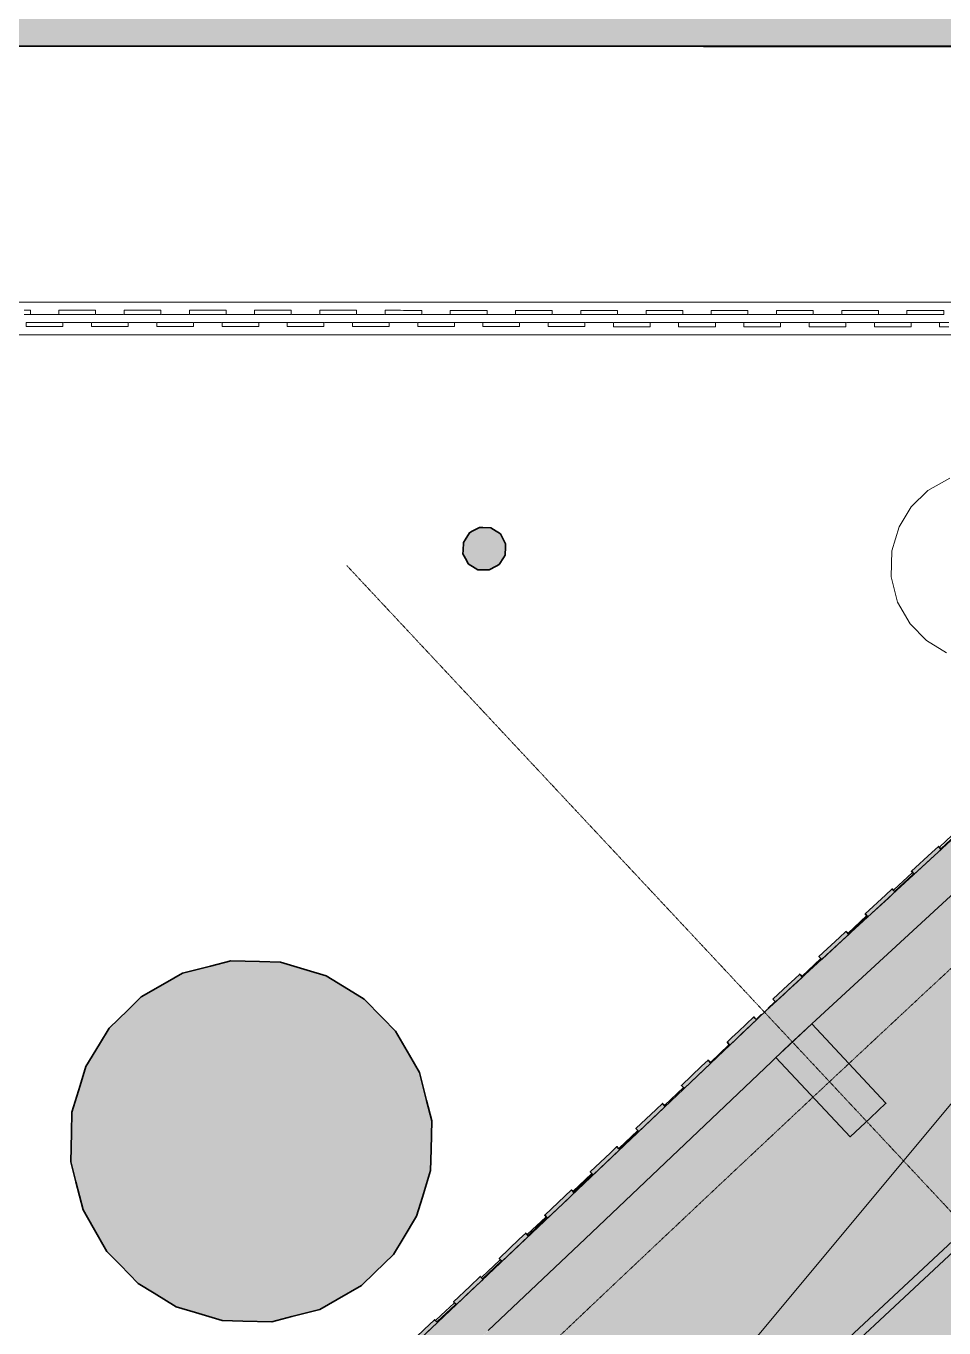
# Model space of a CAD drawing. Header units: millimetres. Extents: x -100577 to 287200, y -212120 to 238461.
# Drawn here: x 66902 to 70279, y 52191 to 56981 of the extents above; entities that cross this region are included whole.
import ezdxf

# ---------------------------------------------------------------- set-up
doc = ezdxf.new("R2010")
doc.units = ezdxf.units.MM
doc.linetypes.add('DASHDOT', pattern=[3.556, 2.54, -0.508, 0, -0.508])
for name, color, linetype, lineweight in [('01_切断（構造・壁）', 7, 'Continuous', 35), ('06_部屋の色', 8, 'Continuous', 0), ('10_見えがかり', 7, 'Continuous', 13), ('11_見えがかり（家具）', 8, 'Continuous', 9), ('30_敷地・外構', 8, 'Continuous', 9), ('40_通り芯', 1, 'DASHDOT', 9), ('50_寸法', 3, 'Continuous', 9)]:
    doc.layers.add(name, color=color, linetype=linetype, lineweight=lineweight)

msp = doc.modelspace()

# ---------------------------------------------------------------- hatches: boundary and pattern name
at = {"layer": '01_切断（構造・壁）'}
for points in [[(63553.2, 55271.1), (63681.7, 55172.7), (63686.4, 55169.1), (63712.7, 55144.4), (63844.8, 55020.4), (63913.4, 54955.9), (64368.6, 54483.3), (64945.6, 53884.2), (64974.5, 53854.1), (65033.2, 53793.2), (65403, 53409.2), (66765, 51994.9), (66833.8, 51923.5), (67049.1, 51699.9), (67258.3, 51482.7), (67259, 51481.9), (67259.4, 51481.5), (67308, 51431.1), (67308, 51431.1), (67308, 51431.1), (67313.1, 51425.8), (67373.9, 51362.7), (67437.6, 51296.5), (67437.6, 51296.5), (67444.8, 51289.1), (68301.2, 52101.8), (68855.9, 52628.2), (69055.2, 52817.4), (69542.1, 53279.4), (69624.5, 53357.6), (69691.5, 53419.4), (69707.9, 53434.5), (70717.6, 54365), (70960, 54588.4), (70962.5, 54590.7), (70965.9, 54593.9), (71564.8, 55145.8), (71834.2, 55394.1), (71874.1, 55350.7), (71935.9, 55283.8), (71548.5, 54926.8), (71067.9, 54483.9), (71061.9, 54478.3), (71061.9, 54478.3), (71061.9, 54478.3), (69809.7, 53324.4), (69793.5, 53309.4), (69726.9, 53248.1), (69690.8, 53213.8), (69645.1, 53170.4), (68959, 52519.3), (68602.8, 52181.3), (68404.6, 51993.2), (67548.8, 51181), (66968.7, 50614.1), (66704.9, 50356.3), (66553.8, 50208.7), (65401.1, 49082.2), (65286.2, 48966.6), (65213.2, 48893.2), (65162.6, 48842.3), (65119.3, 48798.7), (65111.9, 48806.1), (65048.4, 48869.2), (65013, 48904.4), (65107.1, 48999.2), (65206, 49098.7), (65295.4, 49188.7), (66534.5, 50399.5), (66600.2, 50463.7), (67337.5, 51184.2), (67205.2, 51321.6), (67057.4, 51475.1), (66956.7, 51579.6), (66896.3, 51521), (66884.3, 51509.3), (66848.1, 51474.1), (66773.7, 51551.2), (66743.9, 51582), (66775, 51612.2), (66829.7, 51665.4), (66834.3, 51669.9), (66852.6, 51687.7), (66618.8, 51930.5), (66618.4, 51930.9), (65093.8, 53514), (65092.1, 53515.8), (64368.4, 54267.2), (64261.4, 54378.4), (63970.1, 54680.8), (63808, 54849.1), (63674, 54974.9), (63607.9, 55037), (63589.2, 55054.6), (63420.8, 55183.5), (63353.9, 55234.8), (63175.7, 55344.8), (63101.7, 55390.4), (62915.5, 55481), (62886.7, 55495), (62835.2, 55520), (62642.6, 55590.7), (62595.6, 55608), (62557, 55622.2), (62359.9, 55672.8), (62269.9, 55695.9), (62127.5, 55717.5), (62070, 55726.3), (62047.5, 55729.7), (61976.9, 55740.4), (61773.1, 55750.7), (61762.6, 55751.3), (61719.9, 55753.4), (61702.2, 55754.3), (61677.1, 55755.6), (61584.3, 55755.6), (61545.1, 55755.6), (61519.7, 55755.6), (61505, 55755.6), (60671.2, 55755.7), (60650.6, 55755.7), (59535.7, 55755.9), (59459.2, 55755.9), (59287.5, 55755.9), (59145.4, 55755.9), (58471.8, 55756), (58471.8, 55756), (58471.8, 55756), (58471.9, 55906), (60076.4, 55905.8), (60652, 55905.7), (61325.1, 55905.6), (61506.3, 55905.6), (61508.7, 55905.6), (61547, 55905.6), (61639.3, 55905.6), (61680.9, 55905.6), (61681.9, 55905.5), (61681.9, 55905.5), (61820.8, 55898.5), (61824.5, 55898.3), (61940.2, 55892.5), (61992, 55889.9), (62134.1, 55868.3), (62198.1, 55858.5), (62299.9, 55843.1), (62434.2, 55808.6), (62439.1, 55807.3), (62450.9, 55804.3), (62601.6, 55765.6), (62684.5, 55735.1), (62736.5, 55716), (62890.1, 55659.6), (62893.9, 55658.2), (62893.9, 55658.2), (62893.9, 55658.2), (62901.6, 55654.5), (63023.2, 55595.4), (63130.8, 55543), (63174.1, 55522), (63296.4, 55446.5), (63439.1, 55358.5), (63486.3, 55322.3)], [(68647.4, 55112.9), (68652.8, 55102.6), (68666.7, 55076.2), (68666.3, 55064.6), (68665, 55034.6), (68658.8, 55024.7), (68642.7, 54999.2), (68632.4, 54993.7), (68605.9, 54979.5), (68594.2, 54979.8), (68564.2, 54980.7), (68554.4, 54986.8), (68529, 55002.6), (68523.6, 55012.9), (68509.7, 55039.2), (68510.2, 55050.9), (68511.4, 55080.9), (68517.6, 55090.8), (68533.7, 55116.3), (68544, 55121.8), (68570.6, 55136), (68582.3, 55135.7), (68612.2, 55134.8), (68622.1, 55128.6)], [(70234.6, 53940.3), (70258.9, 53962.7), (70261.4, 53960), (70269, 53951.6), (70244.8, 53929.3), (70169.8, 53860.2), (70167.3, 53862.8), (70159.6, 53871.2)], [(70064.6, 53783.7), (70088.9, 53806), (70091.4, 53803.3), (70099.1, 53795), (70074.8, 53772.6), (69999.8, 53703.5), (69997.3, 53706.2), (69989.6, 53714.5)], [(69894.6, 53627), (69918.9, 53649.4), (69921.4, 53646.7), (69929.1, 53638.3), (69904.8, 53616), (69829.8, 53546.9), (69827.3, 53549.5), (69819.6, 53557.9)], [(68088.2, 53436.4), (68146.8, 53400.5), (68213.7, 53332.3), (68261.8, 53283.2), (68312.7, 53194.3), (68349.4, 53130.3), (68375.7, 53027.4), (68394.7, 52953.3), (68392.2, 52847), (68390.4, 52770.6), (68360.7, 52672.5), (68339.4, 52602), (68289.6, 52520.4), (68253.7, 52461.8), (68185.5, 52394.9), (68136.4, 52346.7), (68047.5, 52295.8), (67983.6, 52259.2), (67880.6, 52232.8), (67806.5, 52213.9), (67700.2, 52216.4), (67623.8, 52218.2), (67525.7, 52247.8), (67455.2, 52269.1), (67373.6, 52319), (67315, 52354.8), (67248.1, 52423.1), (67200, 52472.1), (67149, 52561.1), (67112.4, 52625), (67086.1, 52728), (67067.1, 52802), (67069.6, 52908.3), (67071.4, 52984.7), (67101.1, 53082.8), (67122.4, 53153.4), (67172.2, 53234.9), (67208, 53293.6), (67276.3, 53360.5), (67325.4, 53408.6), (67414.3, 53459.5), (67478.2, 53496.1), (67581.2, 53522.5), (67655.3, 53541.5), (67761.5, 53538.9), (67838, 53537.1), (67936.1, 53507.5), (68006.6, 53486.2), (68088.2, 53436.4)], [(69649.7, 53401.2), (69706.4, 53453.5), (69730.6, 53475.9), (69748.9, 53492.7), (69751.4, 53490), (69759.1, 53481.7), (69740.8, 53464.8), (69716.5, 53442.5), (69659.8, 53390.2), (69655.8, 53394.5)], [(69481.3, 53242.5), (69499.3, 53259.5), (69523.2, 53282.2), (69579.3, 53335.4), (69583.3, 53331.1), (69589.6, 53324.5), (69533.5, 53271.3), (69509.6, 53248.6), (69491.7, 53231.6), (69489.1, 53234.3)], [(69661.3, 53186.6), (69692.2, 53215.5), (69792.7, 53309.6), (70066, 53017.4), (70009.3, 52964.4), (69934.5, 52894.4)], [(69387.7, 53153.6), (69411.6, 53176.3), (69414.1, 53173.6), (69421.9, 53165.4), (69398, 53142.7), (69324, 53072.5), (69321.5, 53075.1), (69313.7, 53083.3)], [(69220, 52994.4), (69243.9, 53017.2), (69246.4, 53014.5), (69254.2, 53006.3), (69230.3, 52983.6), (69156.3, 52913.3), (69153.8, 52916), (69146, 52924.2)], [(69052.3, 52835.3), (69076.2, 52858), (69078.8, 52855.4), (69086.6, 52847.1), (69062.6, 52824.4), (68988.6, 52754.2), (68986.1, 52756.9), (68978.3, 52765.1)], [(68884.6, 52676.2), (68908.6, 52698.9), (68911.1, 52696.2), (68918.9, 52688), (68895, 52665.3), (68821, 52595.1), (68818.4, 52597.8), (68810.6, 52606)], [(68717, 52517.1), (68740.9, 52539.8), (68743.4, 52537.1), (68751.2, 52528.9), (68727.3, 52506.2), (68653.3, 52436), (68650.8, 52438.6), (68643, 52446.8)], [(68534.7, 52344.1), (68573.2, 52380.7), (68577.3, 52376.4), (68583.5, 52369.8), (68545.1, 52333.3), (68485.6, 52276.8), (68481.6, 52281.1), (68475.3, 52287.7)], [(68367.1, 52185), (68405.5, 52221.5), (68409.6, 52217.3), (68415.9, 52210.7), (68377.4, 52174.1), (68318, 52117.7), (68313.9, 52122), (68307.6, 52128.6)]]:
    msp.add_hatch(color=7, dxfattribs=at).paths.add_polyline_path(points)
at = {"layer": '06_部屋の色', "true_color": 0xe9dfcf}
h = msp.add_hatch(color=8, dxfattribs=at)
h.paths.add_polyline_path([(49022.5, 30769.9), (49370.2, 31207.1), (49497.6, 31367.5), (49974.9, 31963.3), (50454.5, 32557.4), (50936.2, 33149.6), (51255.7, 33539.4), (51420.1, 33740.1), (51906.3, 34328.8), (52394.6, 34915.7), (52885.1, 35500.7), (53180.1, 35850), (53180.1, 35850), (53243, 35924.5), (53244.9, 35922.9), (54741, 37666.6), (55040, 38015), (55041.6, 38016.8), (55137.2, 38128.3), (55137.6, 38128.8), (55137.6, 38128.8), (55152.4, 38145.5), (55187.6, 38185.3), (55219.4, 38221.3), (55237.2, 38241.4), (56711.9, 39910.2), (57026.8, 40266.5), (57028.4, 40268.4), (57125.5, 40378.2), (57125.7, 40378.4), (57125.7, 40378.4), (57125.7, 40378.4), (57125.7, 40378.4), (57136.1, 40389.9), (57183.5, 40441.9), (57227, 40489.7), (58726.3, 42137.1), (59046.4, 42488.8), (59048.1, 42490.6), (59146.9, 42599.2), (59147.6, 42599.9), (59162.6, 42615.9), (59249.8, 42709), (59688.5, 43177), (59796.8, 43292.6), (59819.8, 43317.1), (61200.4, 44790.2), (61200.5, 44790.3), (61200.5, 44790.3), (61200.5, 44790.3), (63117.3, 46776.3), (63281.8, 46946.8), (63285.7, 46950.8), (63674.5, 47342), (63710, 47377.8), (63706.1, 47381.6), (64213.4, 47894.8), (64752.1, 48435.7), (65116.6, 48798.7), (65119.4, 48795.9), (65376.4, 49054.5), (65402.5, 49080.8), (65402.6, 49080.9), (67432.9, 51065), (67546.4, 51175.8), (67550.1, 51179.5), (67550.1, 51179.5), (67550.1, 51179.5), (67669, 51292.3), (67872.8, 51485.7), (67985.8, 51592.9), (67984.2, 51594.6), (68202, 51801.3), (68203.6, 51799.6), (68713.3, 52283.3), (68711.7, 52285), (69617, 53144.2), (69618.6, 53142.5), (69662.9, 53184.6), (69989.4, 52835.9), (70054.6, 52897.7), (70054.6, 52897.7), (70054.6, 52897.7), (70054.6, 52897.7), (70120.6, 52958.6), (69794.6, 53307.7), (69839.4, 53349), (69837.8, 53350.7), (71492.2, 54875.3), (71493.8, 54873.6), (71870.2, 55220.6), (71868.6, 55222.3), (71935.2, 55283), (73145.3, 53950.5), (72586, 53440.7), (72028.7, 52928.8), (71473.2, 52414.9), (70957.1, 51933.8), (70368, 51380.9), (69818.3, 50860.8), (69270.6, 50338.6), (68797.2, 49884), (68180.9, 49288.2), (67639, 48760), (67099.1, 48229.8), (66669, 47804.2), (66025.2, 47163.3), (65491.2, 46627), (64959.2, 46088.8), (64570, 45692.1), (64570, 45692.1), (64429.3, 45548.6), (63901.3, 45006.5), (63375.4, 44462.4), (62851.5, 43916.3), (62503.5, 43550.9), (62503.5, 43550.9), (62329.6, 43368.3), (61809.8, 42818.3), (61292, 42266.4), (60776.3, 41712.6), (60472, 41383.5), (60262.6, 41156.9), (59751, 40599.3), (59241.5, 40039.7), (58734.1, 39478.3), (58467.6, 39181.3), (58228.8, 38915), (57725.5, 38349.8), (57224.4, 37782.8), (56725.4, 37213.9), (56497.1, 36951.6), (56228.5, 36643.1), (55733.7, 36070.5), (55241.1, 35496.1), (54750.6, 34919.8), (54554.7, 34687.9), (54262.3, 34341.7), (53776.1, 33761.8), (53292, 33180.1), (52810.2, 32596.6), (52650.3, 32401.5), (52330.5, 32011.3), (51853, 31424.2), (51377.7, 30835.3), (50904.6, 30244.7), (50781.3, 30089.7), (50433.6, 29652.3), (50285.5, 29464.6), (49817.7, 29834.3), (49775.2, 29861.2), (49727, 29880.8), (49674, 29894.4), (49617.3, 29903), (49557.8, 29908.1), (49496.3, 29910.8), (49371.8, 29914), (49310.7, 29917.1), (49247.2, 29917.1), (49178.4, 29910.5), (49106.4, 29899.7), (48960, 29875.1), (48889.4, 29866.1), (48823, 29862.5), (48762.7, 29866.6), (48710.4, 29881), (48663.1, 29901.7), (48616.4, 29923.2), (48570.8, 29946.1), (48526.5, 29970.7), (48484.1, 29997.5), (48443.4, 30026.5), (47554.4, 28893.5), (48079, 29569.3), (48549.7, 30170.5)])
h.paths.add_polyline_path([(53445.9, 35759.4), (53339.9, 35849), (53334.8, 35843), (53273.8, 35770.8), (53391.4, 35671.4), (53397.3, 35678.4), (53457.5, 35749.6)], flags=0)
for points in [[(70054.6, 52897.7), (70120.7, 52958.6), (69793.6, 53308.6), (71869.3, 55221.5), (72191.5, 54867.1), (72257.6, 54928), (72553.4, 54602.3), (70355.1, 52576.4)], [(70054.6, 52897.7), (69727.4, 53247.6), (69793.6, 53308.6), (70120.7, 52958.6)], [(69662, 53185.6), (69727.4, 53247.6), (70054.6, 52897.7), (69989.4, 52835.9)], [(69662, 53185.6), (69989.4, 52835.9), (70054.6, 52897.7), (70355.1, 52576.4), (68837.2, 51135.9), (68202.7, 51800.6)], [(68641.1, 50908.4), (70375.6, 52554.5), (74166.1, 48501.4), (74114.5, 48451.6), (74045.7, 48372.5), (73984.1, 48287.7), (73930.1, 48197.8), (73884.2, 48103.6), (73846.6, 48005.7), (73817.7, 47904.9), (73797.7, 47802), (73786.8, 47697.8), (73784.9, 47593), (73792.2, 47488.4), (73808.6, 47384.9), (73834, 47283.1), (73868.1, 47184), (73910.8, 47088.3), (73961.6, 46996.6), (74020.2, 46909.7), (74086.2, 46828.2), (74159, 46752.8), (74238.1, 46684), (74322.9, 46622.4), (74412.8, 46568.4), (74507, 46522.4), (74604.9, 46484.9), (74705.6, 46456), (74808.5, 46436), (74912.8, 46425), (75017.6, 46423.2), (75122.2, 46430.5), (75225.7, 46446.9), (75327.4, 46472.3), (75426.6, 46506.4), (75522.3, 46549), (75614, 46599.9), (75700.9, 46658.5), (75782.4, 46724.4), (75806.3, 46747.5), (79060.5, 43267.7), (78044, 42303), (78068.1, 42277.6), (77051.7, 41313.1), (77027.4, 41338.3), (67549.2, 51180.5), (67984.8, 51593.9)]]:
    msp.add_hatch(color=8, dxfattribs=at).paths.add_polyline_path(points)
at = {"layer": '30_敷地・外構'}
msp.add_hatch(color=8, dxfattribs=at).paths.add_polyline_path([(203769.5, 214442.2), (243429.9, 177722.4), (287200.4, 133010.5), (281793.1, -51921.2), (240885.5, -149400.6), (236609.7, -153248.5), (133667.7, -201676.7), (129226.2, -203199.9), (92493.3, -208828.8), (80788.6, -210334.9), (60527.7, -212120.5), (29239.6, -207578.6), (4133.8, -203331.5), (-18461.2, -198214.2), (-25999.5, -196278.4), (-94563.8, -156949.3), (-100576.7, -152008.9), (-15558.2, -27276.9), (128293.3, -27285.8), (128295.1, 900.2), (83295.1, 903), (83298.1, 56905.6), (50292.3, 56910.4), (20297, 12903.7), (20297.7, 906.9), (3652.8, 907.9), (165570.8, 238460.5)])
h = msp.add_hatch(color=8, dxfattribs=at)
h.paths.add_polyline_path([(70281.8, 69207.8), (73677.5, 71131.7), (76317.4, 70450.3), (93200.2, 82501.8), (103770.8, 90730.6), (105767.7, 92615), (106777, 92003.9), (118469.6, 107201.5), (129043.6, 119707.7), (151078.7, 145305.3), (166376.8, 164634), (171338.8, 170679.3), (187221.6, 191433.9), (198287.1, 205505.8), (198077.8, 207155.4), (198176.7, 210842.5), (200714.4, 210456.7), (204131.2, 206946.8), (209555.7, 200562), (211125.9, 198648.5), (212482.5, 197237.2), (214840.2, 195221.2), (221884.4, 189362.5), (224837.6, 186553.4), (231278.8, 180241.4), (233222.4, 178925.4), (234262.7, 178289.6), (238252.8, 175499.1), (239941, 174138.4), (238463.9, 171833.7), (214169.7, 143331.8), (209158, 139970.9), (184287.9, 106391.7), (183978.8, 101792.3), (187006.4, 98885.9), (183025.8, 93881.7), (165710.5, 106977.9), (169773.7, 111251.6), (174631.2, 107898.8), (178916.9, 108657.7), (203772.1, 141800.6), (210006.1, 145862.8), (226838.7, 165530.3), (229045.1, 168159.5), (228926.8, 173574.7), (225566, 172051.7), (219062, 168983.4), (203917.8, 160610.9), (202180.3, 160000.3), (200038.9, 159685.2), (197646.8, 159569.2), (191232.4, 159713.7), (183101.3, 159306.8), (180096, 159014.2), (168070.4, 160234.9), (162297.1, 151659), (173068.1, 147576.7), (172195.8, 145262.2), (160705.7, 149610.5), (132461.2, 116785.1), (121949.3, 104357), (112882.8, 92798.2), (110861.5, 90176.8), (104210.4, 83405.4), (97491.3, 77480.3), (91406.2, 72673.6), (81313, 65672.4), (81913.6, 64348.8), (188764.9, 67868.7), (246788.5, 67840.1), (246782.4, 63340.4), (205026.1, 63372.3), (201917.6, 60299.6), (196541.2, 60910.6), (193812.1, 63375.4), (188843, 63378.7), (126859.9, 61341.1), (83292.6, 59800.2), (83292.1, 56905.6), (50292.3, 56910.4), (20297, 12903.7), (20297, 12688.5), (15590.7, 3142.9), (14531.9, 521.6), (14417.8, -2475.5), (17720, -43184.1), (25175.2, -42918.5), (79835.2, -42007), (146150.7, -40578.9), (241235.5, -38178.8), (246311.2, -38102.7), (247627, -49076.9), (261713.2, -83458.2), (157801.7, -94080.4), (165058.9, -133727.2), (125695.1, -141051.4), (124858.5, -140143.1), (118887.5, -141940.9), (123034.3, -155932.7), (127770.8, -172228.3), (146551, -170016.7), (170292.1, -167511), (174821.9, -166335.5), (176248.1, -172157.3), (171364.9, -173432), (147215.1, -175970), (104092.5, -181701.7), (47870.9, -189957.7), (8834.5, -196640), (5104.1, -198423.7), (4305.2, -197393.1), (3768, -190337.6), (6822.6, -189843.8), (32763, -185393.7), (35342.7, -181411.3), (31434.2, -162225.7), (28768.7, -160898.3), (-9297.6, -166488.1), (-10932.9, -168206.2), (-6545.2, -190414.5), (-10493.4, -191063.3), (-16165.6, -162327.1), (-26790.2, -120042.4), (-7087.1, -114417.5), (18234.2, -108159), (19923.5, -105794.1), (14653.4, -79966.8), (13290.8, -79523.1), (-25792.5, -92480.8), (-55264.6, -101098.3), (-56830.6, -103919.1), (-41581.5, -164299.3), (-39301.9, -166240.5), (-28152.8, -163917.1), (-27140.8, -168806), (-41869.2, -171871.6), (-45676.2, -172875.7), (-47156.1, -168100.7), (-45926.7, -165398.6), (-61931.1, -102077.8), (-67560.2, -103569.8), (-63454.4, -97546.1), (-48680.2, -93970.1), (-27190.9, -87692.8), (-10339.7, -82620.1), (13576, -74692.3), (11129, -62712.5), (4851.7, -55163.2), (-7349.7, -55898.5), (-35297.5, -58584.6), (-37037.7, -58789.7), (-28960.4, -46939.4), (-8207.5, -44935.7), (7055.9, -44015.2), (3105.4, -3032.2), (840.6, -3217.9), (7522.9, 6585.8), (10187.5, 6878.3), (11706.4, 9732.8), (14901.5, 15113.4), (16646.9, 17889.1), (22187.6, 25269.1), (30756.1, 36198.6), (31077.5, 37245.9), (31975.8, 38563.7), (31567.5, 38842), (31588.6, 38910.6), (30327, 40042.1), (49726.1, 68502.9)])
h.paths.add_polyline_path([(249686.5, -79169.6), (252259.2, -74874.4), (242638.1, -51401.1), (239775.7, -49213.7), (181560.6, -50672.4), (180361.5, -51600.4), (186760.2, -82836), (189879.9, -85279.1)], flags=0)
h.paths.add_polyline_path([(122432.1, -172857.2), (117492, -157794.3), (113402.4, -143592.4), (102608.5, -146842.3), (107948.6, -173032.7), (109906.3, -174334.1)], flags=0)
h.paths.add_polyline_path([(102996.6, -140548.1), (124602.2, -135154.1), (156696.1, -129184.4), (157833, -127530), (155666.1, -115696.7), (153986.3, -115089.9), (100253.9, -125531.9), (98537.9, -126917.3), (100981.6, -138868.5)], flags=0)
h.paths.add_polyline_path([(181053.6, -86178), (182290.1, -83401.5), (175965.9, -52507), (173537.3, -50882.1), (151095.8, -51446.1), (149631.6, -53415.5), (155735.4, -84812.1), (159727.9, -88358.6)], flags=0)
h.paths.add_polyline_path([(99494.3, -121610.6), (153219.1, -111162.3), (154578.8, -109774.6), (152277.1, -97194.9), (149896.3, -96119.8), (96586.6, -107524.3), (94891.3, -109028.4), (97241.7, -120535.1)], flags=0)
h.paths.add_polyline_path([(75896.9, -176990.2), (78241.8, -179443.5), (101889, -175966.4), (103551.3, -173924.8), (87363.8, -94627.4), (84319.8, -93101.1), (61964.6, -97605.5), (60072.8, -99694.4), (67162.3, -133433.2)], flags=0)
h.paths.add_polyline_path([(95750.4, -103618.9), (148859.4, -92258.5), (150733.9, -89644.7), (148254.3, -79377.5), (145045.1, -77400.2), (93521.8, -88309.4), (91195.7, -90896.2), (93506.5, -102243.3)], flags=0)
h.paths.add_polyline_path([(43382.8, -180823.1), (48031.7, -183881.9), (70055.1, -180646.6), (71981.9, -177742.1), (63245.7, -134234.7), (56561.5, -102428.6), (52408.1, -99533.9), (29809, -104087.4), (28183.3, -106324.1)], flags=0)
h.paths.add_polyline_path([(89321.7, -81754.1), (91291.1, -82655.5), (145232, -71228.9), (146664.1, -69541), (143754.5, -54561.9), (140927.6, -51686.8), (84918.2, -52894.1), (83660.4, -53992.7)], flags=0)
h.paths.add_polyline_path([(26104.8, -96137.2), (28626.9, -98207.3), (83131.5, -87228.8), (85408.9, -85024.9), (82982.7, -73164.2), (80491.6, -71617.5), (25091, -79979.4), (23284.3, -82315)], flags=0)
h.paths.add_polyline_path([(8662.3, -116696.7), (16955.9, -155943.6), (19718.1, -157181.6), (28042.5, -155955.5), (29652, -153514.1), (21590.4, -113992.6), (19195.1, -112036.1), (11433.2, -113952.7)], flags=0)
h.paths.add_polyline_path([(-14901.1, -146868.3), (-13246.6, -153270), (-11595.5, -160014.5), (-10030.9, -161553.2), (11082.9, -158450), (13057.8, -154408.2), (5242.1, -117420.3), (2042.8, -116282), (-6056.4, -118286.7), (-18134.3, -121726.9), (-20359.4, -125135)], flags=0)
h.paths.add_polyline_path([(21655.5, -74325.8), (23826.9, -76129.8), (79893, -67670.8), (81368.1, -65237.5), (79190.5, -54559.2), (77563.5, -53034.8), (26041.5, -53901.6), (19126.3, -61936.4)], flags=0)
h.paths.add_polyline_path([(189980.9, 189290.1), (174073.1, 168504.1), (169859.1, 162049), (180101.3, 161022.9), (182960.3, 161291.7), (191203.4, 161711.3), (197625.7, 161560.6), (199848, 161671.4), (201703.1, 161946.9), (203092.1, 162439.7), (218116.6, 170741.8), (225532, 174554.4), (228861.8, 176201.2), (228827.8, 177751.9), (222409.3, 184045.9), (219560.9, 186746.1), (212587, 192548.9), (210073, 194689.2), (208505.3, 196332.2), (206877.2, 198317.3), (203662.6, 202101.3), (200069.2, 202133.5)], flags=0)
h.paths.add_polyline_path([(11098.7, -3879.5), (11053.3, -3474.8), (10631.2, -2734.1), (9456.7, -2857.9), (9312.6, -4172.2), (12771.6, -42208.1), (13096.5, -42585.8), (13413.3, -42769.7), (14294.3, -42685.8), (14446.4, -42063.9)], flags=0)

# ---------------------------------------------------------------- linework, layer by layer
at = {"layer": '01_切断（構造・壁）'}
for points in [[(68647.4, 55112.9), (68652.8, 55102.6), (68666.7, 55076.2), (68666.3, 55064.6), (68665, 55034.6), (68658.8, 55024.7), (68642.7, 54999.2), (68632.4, 54993.7), (68605.9, 54979.5), (68594.2, 54979.8), (68564.2, 54980.7), (68554.4, 54986.8), (68529, 55002.6), (68523.6, 55012.9), (68509.7, 55039.2), (68510.2, 55050.9), (68511.4, 55080.9), (68517.6, 55090.8), (68533.7, 55116.3), (68544, 55121.8), (68570.6, 55136), (68582.3, 55135.7), (68612.2, 55134.8), (68622.1, 55128.6), (68647.4, 55112.9)], [(71061.9, 54478.3), (69809.7, 53324.4), (69793.5, 53309.4), (69726.9, 53248.1), (69690.8, 53213.8), (69645.1, 53170.4), (68959, 52519.3), (68602.8, 52181.3)], [(68301.2, 52101.8), (68855.9, 52628.2), (69055.2, 52817.4), (69542.1, 53279.4), (69624.5, 53357.6), (69691.5, 53419.4), (69707.9, 53434.5), (70717.6, 54365)], [(70234.6, 53940.3), (70258.9, 53962.7), (70261.4, 53960), (70269, 53951.6), (70244.8, 53929.3), (70169.8, 53860.2), (70167.3, 53862.8), (70159.6, 53871.2), (70234.6, 53940.3)], [(70064.6, 53783.7), (70088.9, 53806), (70091.4, 53803.3), (70099.1, 53795), (70074.8, 53772.6), (69999.8, 53703.5), (69997.3, 53706.2), (69989.6, 53714.5), (70064.6, 53783.7)], [(69894.6, 53627), (69918.9, 53649.4), (69921.4, 53646.7), (69929.1, 53638.3), (69904.8, 53616), (69829.8, 53546.9), (69827.3, 53549.5), (69819.6, 53557.9), (69894.6, 53627)], [(68088.2, 53436.4), (68146.8, 53400.5), (68213.7, 53332.3), (68261.8, 53283.2), (68312.7, 53194.3), (68349.4, 53130.3), (68375.7, 53027.4), (68394.7, 52953.3), (68392.2, 52847), (68390.4, 52770.6), (68360.7, 52672.5), (68339.4, 52602), (68289.6, 52520.4), (68253.7, 52461.8), (68185.5, 52394.9), (68136.4, 52346.7), (68047.5, 52295.8), (67983.6, 52259.2), (67880.6, 52232.8), (67806.5, 52213.9), (67700.2, 52216.4), (67623.8, 52218.2), (67525.7, 52247.8), (67455.2, 52269.1), (67373.6, 52319), (67315, 52354.8), (67248.1, 52423.1), (67200, 52472.1), (67149, 52561.1), (67112.4, 52625), (67086.1, 52728), (67067.1, 52802), (67069.6, 52908.3), (67071.4, 52984.7), (67101.1, 53082.8), (67122.4, 53153.4), (67172.2, 53234.9), (67208, 53293.6), (67276.3, 53360.5), (67325.4, 53408.6), (67414.3, 53459.5), (67478.2, 53496.1), (67581.2, 53522.5), (67655.3, 53541.5), (67761.5, 53538.9), (67838, 53537.1), (67936.1, 53507.5), (68006.6, 53486.2), (68088.2, 53436.4), (68088.2, 53436.4)], [(69649.7, 53401.2), (69706.4, 53453.5), (69730.6, 53475.9), (69748.9, 53492.7), (69751.4, 53490), (69759.1, 53481.7), (69740.8, 53464.8), (69716.5, 53442.5), (69659.8, 53390.2), (69655.8, 53394.5), (69649.7, 53401.2)], [(69481.3, 53242.5), (69499.3, 53259.5), (69523.2, 53282.2), (69579.3, 53335.4), (69583.3, 53331.1), (69589.6, 53324.5), (69533.5, 53271.3), (69509.6, 53248.6), (69491.7, 53231.6), (69489.1, 53234.3), (69481.3, 53242.5)], [(69661.3, 53186.6), (69692.2, 53215.5), (69792.7, 53309.6), (70066, 53017.4), (70009.3, 52964.4), (69934.5, 52894.4), (69661.3, 53186.6)], [(69387.7, 53153.6), (69411.6, 53176.3), (69414.1, 53173.6), (69421.9, 53165.4), (69398, 53142.7), (69324, 53072.5), (69321.5, 53075.1), (69313.7, 53083.3), (69387.7, 53153.6)], [(69220, 52994.4), (69243.9, 53017.2), (69246.4, 53014.5), (69254.2, 53006.3), (69230.3, 52983.6), (69156.3, 52913.3), (69153.8, 52916), (69146, 52924.2), (69220, 52994.4)], [(69052.3, 52835.3), (69076.2, 52858), (69078.8, 52855.4), (69086.6, 52847.1), (69062.6, 52824.4), (68988.6, 52754.2), (68986.1, 52756.9), (68978.3, 52765.1), (69052.3, 52835.3)], [(68884.6, 52676.2), (68908.6, 52698.9), (68911.1, 52696.2), (68918.9, 52688), (68895, 52665.3), (68821, 52595.1), (68818.4, 52597.8), (68810.6, 52606), (68884.6, 52676.2)], [(68717, 52517.1), (68740.9, 52539.8), (68743.4, 52537.1), (68751.2, 52528.9), (68727.3, 52506.2), (68653.3, 52436), (68650.8, 52438.6), (68643, 52446.8), (68717, 52517.1)], [(68534.7, 52344.1), (68573.2, 52380.7), (68577.3, 52376.4), (68583.5, 52369.8), (68545.1, 52333.3), (68485.6, 52276.8), (68481.6, 52281.1), (68475.3, 52287.7), (68534.7, 52344.1)], [(68367.1, 52185), (68405.5, 52221.5), (68409.6, 52217.3), (68415.9, 52210.7), (68377.4, 52174.1), (68318, 52117.7), (68313.9, 52122), (68307.6, 52128.6), (68367.1, 52185)]]:
    msp.add_lwpolyline(points, dxfattribs=at)
at = {"layer": '10_見えがかり'}
for points in [[(66316.1, 56905), (67085.7, 56904.9), (67855.4, 56904.8), (69394.6, 56904.6), (70164.3, 56904.5), (70933.9, 56904.4), (70933.9, 56826), (70933.9, 56747.7), (70933.9, 56669.4), (70933.9, 56591), (70933.9, 56512.7), (70933.9, 56434.4), (70933.8, 56356), (70933.8, 56277.7), (70933.8, 56199.4), (70933.8, 56121), (70933.8, 55964.4), (70164.2, 55964.5), (68624.9, 55964.7), (67855.2, 55964.8), (67085.6, 55964.9), (66315.9, 55965)], [(66895.8, 55935), (66907.1, 55935), (66918.3, 55934.9), (66918.3, 55933.7), (66918.3, 55932.4), (66918.3, 55931.2), (66918.3, 55929.9), (66918.3, 55928.7), (66918.3, 55926.2), (66918.3, 55924.9), (66918.3, 55922.4), (66918.3, 55921.2), (66918.3, 55919.9), (66907.1, 55920), (66895.8, 55920)], [(66920.3, 55919.9), (67021.3, 55919.9)], [(67023.3, 55928.7), (67023.3, 55929.9), (67023.3, 55931.2), (67023.3, 55932.4), (67023.3, 55934.9), (67045.8, 55934.9), (67057.1, 55934.9), (67090.8, 55934.9), (67102.1, 55934.9), (67124.6, 55934.9), (67135.8, 55934.9), (67158.3, 55934.9), (67158.3, 55931.2), (67158.3, 55929.9), (67158.3, 55924.9), (67158.3, 55923.7), (67158.3, 55919.9), (67147.1, 55919.9), (67135.8, 55919.9), (67113.3, 55919.9), (67102.1, 55919.9), (67079.6, 55919.9), (67068.3, 55919.9), (67057.1, 55919.9), (67045.8, 55919.9), (67034.6, 55919.9), (67023.3, 55919.9), (67023.3, 55922.4), (67023.3, 55923.7), (67023.3, 55924.9), (67023.3, 55926.2), (67023.3, 55928.7)], [(67160.3, 55919.9), (67261.3, 55919.9)], [(67263.3, 55919.9), (67263.3, 55922.4), (67263.3, 55924.9), (67263.3, 55926.1), (67263.3, 55929.9), (67263.3, 55931.1), (67263.3, 55932.4), (67263.3, 55933.6), (67263.3, 55934.9), (67274.6, 55934.9), (67297.1, 55934.9), (67319.6, 55934.9), (67330.8, 55934.9), (67342.1, 55934.9), (67353.3, 55934.9), (67364.6, 55934.9), (67375.8, 55934.9), (67398.3, 55934.9), (67398.3, 55931.1), (67398.3, 55928.6), (67398.3, 55926.1), (67398.3, 55924.9), (67398.3, 55923.6), (67398.3, 55919.9), (67387.1, 55919.9), (67375.8, 55919.9), (67364.6, 55919.9), (67353.3, 55919.9), (67342.1, 55919.9), (67330.8, 55919.9), (67319.6, 55919.9), (67308.3, 55919.9), (67297.1, 55919.9), (67285.8, 55919.9), (67274.6, 55919.9), (67263.3, 55919.9)], [(67400.3, 55919.9), (67501.3, 55919.9)], [(67503.3, 55927.4), (67503.3, 55929.9), (67503.3, 55931.1), (67503.3, 55932.4), (67503.3, 55933.6), (67503.3, 55934.9), (67514.6, 55934.9), (67525.8, 55934.9), (67548.3, 55934.9), (67559.6, 55934.9), (67570.8, 55934.9), (67593.3, 55934.9), (67604.6, 55934.8), (67615.8, 55934.8), (67627.1, 55934.8), (67638.3, 55934.8), (67638.3, 55933.6), (67638.3, 55931.1), (67638.3, 55929.8), (67638.3, 55928.6), (67638.3, 55924.8), (67638.3, 55923.6), (67638.3, 55922.3), (67638.3, 55921.1), (67638.3, 55919.8), (67627.1, 55919.8), (67604.6, 55919.8), (67582.1, 55919.9), (67570.8, 55919.9), (67559.6, 55919.9), (67548.3, 55919.9), (67537.1, 55919.9), (67525.8, 55919.9), (67503.3, 55919.9), (67503.3, 55921.1), (67503.3, 55923.6), (67503.3, 55924.9), (67503.3, 55926.1), (67503.3, 55927.4)], [(67640.3, 55919.8), (67741.3, 55919.8)], [(67743.3, 55928.6), (67743.3, 55929.8), (67743.3, 55931.1), (67743.3, 55933.6), (67743.3, 55934.8), (67754.6, 55934.8), (67765.8, 55934.8), (67788.3, 55934.8), (67799.6, 55934.8), (67822.1, 55934.8), (67833.3, 55934.8), (67844.6, 55934.8), (67855.8, 55934.8), (67867.1, 55934.8), (67878.3, 55934.8), (67878.3, 55933.6), (67878.3, 55929.8), (67878.3, 55928.6), (67878.3, 55926.1), (67878.3, 55924.8), (67878.3, 55921.1), (67878.3, 55919.8), (67867.1, 55919.8), (67844.6, 55919.8), (67822.1, 55919.8), (67788.3, 55919.8), (67777.1, 55919.8), (67765.8, 55919.8), (67754.6, 55919.8), (67743.3, 55919.8), (67743.3, 55923.6), (67743.3, 55924.8), (67743.3, 55926.1), (67743.3, 55928.6)], [(67880.3, 55919.8), (67928.4, 55919.8), (67981.3, 55919.8)], [(67983.3, 55919.8), (67983.3, 55922.3), (67983.3, 55923.5), (67983.3, 55924.8), (67983.3, 55926), (67983.3, 55933.5), (67983.3, 55934.8), (67994.6, 55934.8), (68017.1, 55934.8), (68028.3, 55934.8), (68039.6, 55934.8), (68062.1, 55934.8), (68073.3, 55934.8), (68084.6, 55934.8), (68107.1, 55934.8), (68118.3, 55934.8), (68118.3, 55933.5), (68118.3, 55932.3), (68118.3, 55927.3), (68118.3, 55926), (68118.3, 55923.5), (68118.3, 55922.3), (68118.3, 55921), (68118.3, 55919.8), (68107.1, 55919.8), (68095.8, 55919.8), (68073.3, 55919.8), (68062.1, 55919.8), (68050.8, 55919.8), (68039.6, 55919.8), (68028.3, 55919.8), (68017.1, 55919.8), (68005.8, 55919.8), (67994.6, 55919.8), (67983.3, 55919.8)], [(68120.3, 55919.8), (68221.3, 55919.8)], [(68223.3, 55919.8), (68223.3, 55922.3), (68223.3, 55923.5), (68223.3, 55926), (68223.3, 55932.3), (68223.3, 55933.5), (68223.3, 55934.8), (68234.6, 55934.8), (68257.1, 55934.8), (68268.3, 55934.8), (68279.6, 55934.8), (68290.8, 55934.7), (68313.3, 55934.7), (68324.6, 55934.7), (68347.1, 55934.7), (68358.3, 55934.7), (68358.3, 55932.2), (68358.3, 55931), (68358.3, 55929.7), (68358.3, 55928.5), (68358.3, 55927.2), (68358.3, 55923.5), (68358.3, 55922.2), (68358.3, 55919.7), (68347.1, 55919.7), (68335.8, 55919.7), (68324.6, 55919.7), (68302.1, 55919.7), (68290.8, 55919.7), (68279.6, 55919.8), (68268.3, 55919.8), (68257.1, 55919.8), (68245.8, 55919.8), (68234.6, 55919.8), (68223.3, 55919.8)], [(68360.3, 55919.7), (68461.3, 55919.7)], [(68463.3, 55919.7), (68463.3, 55922.2), (68463.3, 55923.5), (68463.3, 55924.7), (68463.3, 55928.5), (68463.3, 55929.7), (68463.3, 55931), (68463.3, 55932.2), (68463.3, 55933.5), (68463.3, 55934.7), (68474.6, 55934.7), (68485.8, 55934.7), (68497.1, 55934.7), (68508.3, 55934.7), (68519.6, 55934.7), (68542.1, 55934.7), (68564.6, 55934.7), (68587.1, 55934.7), (68598.3, 55934.7), (68598.3, 55933.5), (68598.3, 55932.2), (68598.3, 55931), (68598.3, 55928.5), (68598.3, 55927.2), (68598.3, 55923.5), (68598.3, 55922.2), (68598.3, 55921), (68598.3, 55919.7), (68587.1, 55919.7), (68575.8, 55919.7), (68564.6, 55919.7), (68542.1, 55919.7), (68530.8, 55919.7), (68519.6, 55919.7), (68508.3, 55919.7), (68497.1, 55919.7), (68485.8, 55919.7), (68474.6, 55919.7), (68463.3, 55919.7)], [(68600.3, 55919.7), (68701.3, 55919.7)], [(68703.3, 55927.2), (68703.3, 55928.4), (68703.3, 55929.7), (68703.3, 55930.9), (68703.3, 55932.2), (68703.3, 55934.7), (68714.6, 55934.7), (68737.1, 55934.7), (68748.3, 55934.7), (68759.6, 55934.7), (68770.8, 55934.7), (68782.1, 55934.7), (68793.3, 55934.7), (68804.6, 55934.7), (68827.1, 55934.7), (68838.3, 55934.7), (68838.3, 55933.4), (68838.3, 55932.2), (68838.3, 55925.9), (68838.3, 55924.7), (68838.3, 55922.2), (68838.3, 55920.9), (68838.3, 55919.7), (68815.8, 55919.7), (68804.6, 55919.7), (68793.3, 55919.7), (68782.1, 55919.7), (68759.6, 55919.7), (68748.3, 55919.7), (68737.1, 55919.7), (68725.8, 55919.7), (68714.6, 55919.7), (68703.3, 55919.7), (68703.3, 55922.2), (68703.3, 55923.4), (68703.3, 55924.7), (68703.3, 55927.2)], [(68840.3, 55919.7), (68941.3, 55919.7)], [(68943.3, 55927.2), (68943.3, 55928.4), (68943.3, 55929.7), (68943.3, 55930.9), (68943.3, 55932.2), (68943.3, 55933.4), (68943.3, 55934.7), (68954.6, 55934.7), (68977.1, 55934.7), (68999.6, 55934.6), (69010.8, 55934.6), (69033.3, 55934.6), (69044.6, 55934.6), (69055.8, 55934.6), (69067.1, 55934.6), (69078.3, 55934.6), (69078.3, 55933.4), (69078.3, 55932.1), (69078.3, 55930.9), (69078.3, 55929.6), (69078.3, 55928.4), (69078.3, 55925.9), (69078.3, 55924.6), (69078.3, 55922.1), (69078.3, 55920.9), (69078.3, 55919.6), (69067.1, 55919.6), (69055.8, 55919.6), (69044.6, 55919.6), (69033.3, 55919.6), (69010.8, 55919.6), (68988.3, 55919.6), (68977.1, 55919.7), (68965.8, 55919.7), (68954.6, 55919.7), (68943.3, 55919.7), (68943.3, 55920.9), (68943.3, 55922.2), (68943.3, 55923.4), (68943.3, 55924.7), (68943.3, 55927.2)], [(69080.3, 55919.6), (69181.3, 55919.6)], [(69183.3, 55930.9), (69183.3, 55932.1), (69183.3, 55933.4), (69183.3, 55934.6), (69194.6, 55934.6), (69205.8, 55934.6), (69217.1, 55934.6), (69228.3, 55934.6), (69239.6, 55934.6), (69262.1, 55934.6), (69273.3, 55934.6), (69284.6, 55934.6), (69295.8, 55934.6), (69307.1, 55934.6), (69318.3, 55934.6), (69318.3, 55932.1), (69318.3, 55930.9), (69318.3, 55927.1), (69318.3, 55925.9), (69318.3, 55923.4), (69318.3, 55922.1), (69318.3, 55919.6), (69307.1, 55919.6), (69295.8, 55919.6), (69284.6, 55919.6), (69273.3, 55919.6), (69250.8, 55919.6), (69239.6, 55919.6), (69228.3, 55919.6), (69217.1, 55919.6), (69205.8, 55919.6), (69194.6, 55919.6), (69183.3, 55919.6), (69183.3, 55920.9), (69183.3, 55922.1), (69183.3, 55925.9), (69183.3, 55930.9)], [(69320.3, 55919.6), (69421.3, 55919.6)], [(69423.3, 55927.1), (69423.3, 55932.1), (69423.3, 55933.3), (69423.3, 55934.6), (69434.6, 55934.6), (69445.8, 55934.6), (69457.1, 55934.6), (69468.3, 55934.6), (69479.6, 55934.6), (69490.8, 55934.6), (69513.3, 55934.6), (69524.6, 55934.6), (69535.8, 55934.6), (69547.1, 55934.6), (69558.3, 55934.6), (69558.3, 55933.3), (69558.3, 55930.8), (69558.3, 55929.6), (69558.3, 55928.3), (69558.3, 55927.1), (69558.3, 55925.8), (69558.3, 55924.6), (69558.3, 55923.3), (69558.3, 55922.1), (69558.3, 55920.8), (69558.3, 55919.6), (69547.1, 55919.6), (69524.6, 55919.6), (69502.1, 55919.6), (69490.8, 55919.6), (69479.6, 55919.6), (69468.3, 55919.6), (69457.1, 55919.6), (69445.8, 55919.6), (69423.3, 55919.6), (69423.3, 55920.8), (69423.3, 55922.1), (69423.3, 55923.3), (69423.3, 55925.8), (69423.3, 55927.1)], [(69560.3, 55919.6), (69661.3, 55919.6)], [(69663.3, 55927.1), (69663.3, 55928.3), (69663.3, 55930.8), (69663.3, 55932.1), (69663.3, 55934.6), (69674.6, 55934.5), (69685.8, 55934.5), (69697.1, 55934.5), (69708.3, 55934.5), (69719.6, 55934.5), (69730.8, 55934.5), (69742.1, 55934.5), (69753.3, 55934.5), (69764.6, 55934.5), (69775.8, 55934.5), (69787.1, 55934.5), (69798.3, 55934.5), (69798.3, 55933.3), (69798.3, 55932), (69798.3, 55930.8), (69798.3, 55929.5), (69798.3, 55928.3), (69798.3, 55925.8), (69798.3, 55924.5), (69798.3, 55920.8), (69798.3, 55919.5), (69787.1, 55919.5), (69775.8, 55919.5), (69764.6, 55919.5), (69753.3, 55919.5), (69730.8, 55919.5), (69708.3, 55919.5), (69697.1, 55919.5), (69685.8, 55919.5), (69663.3, 55919.6), (69663.3, 55922.1), (69663.3, 55923.3), (69663.3, 55927.1)], [(69800.3, 55919.5), (69901.3, 55919.5)], [(69903.3, 55927), (69903.3, 55928.3), (69903.3, 55929.5), (69903.3, 55930.8), (69903.3, 55932), (69903.3, 55934.5), (69925.8, 55934.5), (69937.1, 55934.5), (69948.3, 55934.5), (69959.6, 55934.5), (69982.1, 55934.5), (69993.3, 55934.5), (70015.8, 55934.5), (70027.1, 55934.5), (70038.3, 55934.5), (70038.3, 55933.2), (70038.3, 55932), (70038.3, 55929.5), (70038.3, 55928.2), (70038.3, 55925.7), (70038.3, 55924.5), (70038.3, 55923.2), (70038.3, 55922), (70038.3, 55920.7), (70038.3, 55919.5), (70027.1, 55919.5), (69993.3, 55919.5), (69970.8, 55919.5), (69959.6, 55919.5), (69948.3, 55919.5), (69937.1, 55919.5), (69925.8, 55919.5), (69914.6, 55919.5), (69903.3, 55919.5), (69903.3, 55922), (69903.3, 55923.3), (69903.3, 55925.8), (69903.3, 55927)], [(70040.3, 55919.5), (70141.3, 55919.5)], [(70143.3, 55919.5), (70143.3, 55922), (70143.3, 55923.2), (70143.3, 55924.5), (70143.3, 55925.7), (70143.3, 55928.2), (70143.3, 55929.5), (70143.3, 55930.7), (70143.3, 55933.2), (70143.3, 55934.5), (70154.6, 55934.5), (70188.3, 55934.5), (70199.6, 55934.5), (70222.1, 55934.5), (70233.3, 55934.5), (70267.1, 55934.5), (70278.3, 55934.5), (70278.3, 55933.2), (70278.3, 55932), (70278.3, 55929.5), (70278.3, 55928.2), (70278.3, 55927), (70278.3, 55925.7), (70278.3, 55923.2), (70278.3, 55922), (70278.3, 55920.7), (70278.3, 55919.5), (70267.1, 55919.5), (70255.8, 55919.5), (70244.6, 55919.5), (70233.3, 55919.5), (70222.1, 55919.5), (70210.8, 55919.5), (70199.6, 55919.5), (70188.3, 55919.5), (70165.8, 55919.5), (70154.6, 55919.5), (70143.3, 55919.5)], [(66903.3, 55882.5), (66903.3, 55883.7), (66903.3, 55886.2), (66903.3, 55887.5), (66903.3, 55888.7), (66903.3, 55890), (66914.6, 55889.9), (66925.8, 55889.9), (66937.1, 55889.9), (66948.3, 55889.9), (66959.6, 55889.9), (66982.1, 55889.9), (66993.3, 55889.9), (67004.6, 55889.9), (67015.8, 55889.9), (67027.1, 55889.9), (67038.3, 55889.9), (67038.3, 55888.7), (67038.3, 55887.4), (67038.3, 55884.9), (67038.3, 55883.7), (67038.3, 55881.2), (67038.3, 55879.9), (67038.3, 55877.4), (67038.3, 55876.2), (67038.3, 55874.9), (67027.1, 55874.9), (67015.8, 55874.9), (67004.6, 55874.9), (66993.3, 55874.9), (66970.8, 55874.9), (66948.3, 55874.9), (66937.1, 55874.9), (66925.8, 55874.9), (66914.6, 55874.9), (66903.3, 55875), (66903.3, 55877.5), (66903.3, 55878.7), (66903.3, 55881.2), (66903.3, 55882.5)], [(67141.3, 55889.9), (67040.3, 55889.9)], [(67143.3, 55882.4), (67143.3, 55883.7), (67143.3, 55886.2), (67143.3, 55887.4), (67143.3, 55888.7), (67143.3, 55889.9), (67154.6, 55889.9), (67177.1, 55889.9), (67188.3, 55889.9), (67199.6, 55889.9), (67222.1, 55889.9), (67233.3, 55889.9), (67244.6, 55889.9), (67255.8, 55889.9), (67267.1, 55889.9), (67278.3, 55889.9), (67278.3, 55887.4), (67278.3, 55886.1), (67278.3, 55884.9), (67278.3, 55883.6), (67278.3, 55882.4), (67278.3, 55877.4), (67278.3, 55876.1), (67278.3, 55874.9), (67255.8, 55874.9), (67233.3, 55874.9), (67222.1, 55874.9), (67210.8, 55874.9), (67199.6, 55874.9), (67188.3, 55874.9), (67177.1, 55874.9), (67165.8, 55874.9), (67154.6, 55874.9), (67143.3, 55874.9), (67143.3, 55876.2), (67143.3, 55877.4), (67143.3, 55878.7), (67143.3, 55879.9), (67143.3, 55881.2), (67143.3, 55882.4)], [(67381.3, 55889.9), (67280.3, 55889.9)], [(67383.3, 55874.9), (67383.3, 55877.4), (67383.3, 55878.6), (67383.3, 55879.9), (67383.3, 55883.6), (67383.3, 55886.1), (67383.3, 55887.4), (67383.3, 55888.6), (67383.3, 55889.9), (67405.8, 55889.9), (67428.3, 55889.9), (67450.8, 55889.9), (67462.1, 55889.9), (67484.6, 55889.9), (67495.8, 55889.9), (67518.3, 55889.9), (67518.3, 55888.6), (67518.3, 55887.4), (67518.3, 55882.4), (67518.3, 55881.1), (67518.3, 55879.9), (67518.3, 55878.6), (67518.3, 55876.1), (67518.3, 55874.9), (67507.1, 55874.9), (67495.8, 55874.9), (67484.6, 55874.9), (67473.3, 55874.9), (67450.8, 55874.9), (67439.6, 55874.9), (67428.3, 55874.9), (67417.1, 55874.9), (67394.6, 55874.9), (67383.3, 55874.9)], [(67621.3, 55889.8), (67520.3, 55889.9)], [(67623.3, 55887.3), (67623.3, 55888.6), (67623.3, 55889.8), (67634.6, 55889.8), (67657.1, 55889.8), (67679.6, 55889.8), (67690.8, 55889.8), (67702.1, 55889.8), (67735.8, 55889.8), (67758.3, 55889.8), (67758.3, 55887.3), (67758.3, 55886.1), (67758.3, 55881.1), (67758.3, 55879.8), (67758.3, 55878.6), (67758.3, 55877.3), (67758.3, 55876.1), (67758.3, 55874.8), (67747.1, 55874.8), (67724.6, 55874.8), (67713.3, 55874.8), (67702.1, 55874.8), (67690.8, 55874.8), (67679.6, 55874.8), (67668.3, 55874.8), (67657.1, 55874.8), (67634.6, 55874.8), (67623.3, 55874.8), (67623.3, 55877.3), (67623.3, 55878.6), (67623.3, 55879.8), (67623.3, 55881.1), (67623.3, 55887.3)], [(67861.3, 55889.8), (67760.3, 55889.8)], [(67863.3, 55882.3), (67863.3, 55883.6), (67863.3, 55884.8), (67863.3, 55886.1), (67863.3, 55887.3), (67863.3, 55888.6), (67863.3, 55889.8), (67874.6, 55889.8), (67885.8, 55889.8), (67897.1, 55889.8), (67908.3, 55889.8), (67919.6, 55889.8), (67930.8, 55889.8), (67953.3, 55889.8), (67964.6, 55889.8), (67975.8, 55889.8), (67987.1, 55889.8), (67998.3, 55889.8), (67998.3, 55888.5), (67998.3, 55884.8), (67998.3, 55883.5), (67998.3, 55881), (67998.3, 55879.8), (67998.3, 55876), (67998.3, 55874.8), (67987.1, 55874.8), (67975.8, 55874.8), (67964.6, 55874.8), (67953.3, 55874.8), (67942.1, 55874.8), (67930.8, 55874.8), (67919.6, 55874.8), (67908.3, 55874.8), (67897.1, 55874.8), (67885.8, 55874.8), (67874.6, 55874.8), (67863.3, 55874.8), (67863.3, 55876.1), (67863.3, 55877.3), (67863.3, 55878.6), (67863.3, 55882.3)], [(68101.3, 55889.8), (68000.3, 55889.8)], [(68103.3, 55874.8), (68103.3, 55877.3), (68103.3, 55878.5), (68103.3, 55881), (68103.3, 55886), (68103.3, 55887.3), (68103.3, 55888.5), (68103.3, 55889.8), (68114.6, 55889.8), (68125.8, 55889.8), (68137.1, 55889.8), (68148.3, 55889.8), (68159.6, 55889.8), (68182.1, 55889.8), (68193.3, 55889.8), (68204.6, 55889.8), (68227.1, 55889.8), (68238.3, 55889.8), (68238.3, 55888.5), (68238.3, 55887.3), (68238.3, 55886), (68238.3, 55883.5), (68238.3, 55882.3), (68238.3, 55878.5), (68238.3, 55877.3), (68238.3, 55876), (68238.3, 55874.8), (68227.1, 55874.8), (68193.3, 55874.8), (68182.1, 55874.8), (68159.6, 55874.8), (68148.3, 55874.8), (68137.1, 55874.8), (68125.8, 55874.8), (68114.6, 55874.8), (68103.3, 55874.8)], [(68341.3, 55889.7), (68240.3, 55889.8)], [(68343.3, 55874.7), (68343.3, 55877.2), (68343.3, 55878.5), (68343.3, 55879.7), (68343.3, 55881), (68343.3, 55883.5), (68343.3, 55884.7), (68343.3, 55886), (68343.3, 55888.5), (68343.3, 55889.7), (68354.6, 55889.7), (68377.1, 55889.7), (68399.6, 55889.7), (68410.8, 55889.7), (68422.1, 55889.7), (68444.6, 55889.7), (68455.8, 55889.7), (68467.1, 55889.7), (68478.3, 55889.7), (68478.3, 55887.2), (68478.3, 55886), (68478.3, 55884.7), (68478.3, 55882.2), (68478.3, 55881), (68478.3, 55879.7), (68478.3, 55878.5), (68478.3, 55874.7), (68467.1, 55874.7), (68433.3, 55874.7), (68422.1, 55874.7), (68399.6, 55874.7), (68388.3, 55874.7), (68354.6, 55874.7), (68343.3, 55874.7)], [(68581.3, 55889.7), (68480.3, 55889.7)], [(68583.3, 55874.7), (68583.3, 55877.2), (68583.3, 55879.7), (68583.3, 55881), (68583.3, 55883.5), (68583.3, 55884.7), (68583.3, 55886), (68583.3, 55887.2), (68583.3, 55888.5), (68583.3, 55889.7), (68594.6, 55889.7), (68605.8, 55889.7), (68617.1, 55889.7), (68639.6, 55889.7), (68650.8, 55889.7), (68662.1, 55889.7), (68673.3, 55889.7), (68684.6, 55889.7), (68695.8, 55889.7), (68707.1, 55889.7), (68718.3, 55889.7), (68718.3, 55888.4), (68718.3, 55887.2), (68718.3, 55885.9), (68718.3, 55882.2), (68718.3, 55880.9), (68718.3, 55878.4), (68718.3, 55877.2), (68718.3, 55875.9), (68718.3, 55874.7), (68707.1, 55874.7), (68684.6, 55874.7), (68673.3, 55874.7), (68650.8, 55874.7), (68628.3, 55874.7), (68617.1, 55874.7), (68605.8, 55874.7), (68594.6, 55874.7), (68583.3, 55874.7)], [(68821.3, 55889.7), (68720.3, 55889.7)], [(68823.3, 55882.2), (68823.3, 55887.2), (68823.3, 55888.4), (68823.3, 55889.7), (68834.6, 55889.7), (68845.8, 55889.7), (68857.1, 55889.7), (68879.6, 55889.7), (68890.8, 55889.7), (68913.3, 55889.7), (68924.6, 55889.7), (68947.1, 55889.7), (68958.3, 55889.7), (68958.3, 55888.4), (68958.3, 55887.2), (68958.3, 55885.9), (68958.3, 55884.7), (68958.3, 55883.4), (68958.3, 55878.4), (68958.3, 55877.2), (68958.3, 55874.7), (68947.1, 55874.7), (68924.6, 55874.7), (68913.3, 55874.7), (68902.1, 55874.7), (68890.8, 55874.7), (68879.6, 55874.7), (68868.3, 55874.7), (68857.1, 55874.7), (68845.8, 55874.7), (68834.6, 55874.7), (68823.3, 55874.7), (68823.3, 55875.9), (68823.3, 55877.2), (68823.3, 55880.9), (68823.3, 55882.2)], [(69061.3, 55889.6), (68960.3, 55889.7)], [(69063.3, 55882.1), (69063.3, 55883.4), (69063.3, 55884.6), (69063.3, 55885.9), (69063.3, 55887.1), (69063.3, 55889.6), (69074.6, 55889.6), (69085.8, 55889.6), (69108.3, 55889.6), (69130.8, 55889.6), (69142.1, 55889.6), (69153.3, 55889.6), (69164.6, 55889.6), (69175.8, 55889.6), (69187.1, 55889.6), (69198.3, 55889.6), (69198.3, 55888.4), (69198.3, 55887.1), (69198.3, 55884.6), (69198.3, 55883.4), (69198.3, 55877.1), (69198.3, 55875.9), (69198.3, 55874.6), (69187.1, 55874.6), (69175.8, 55874.6), (69164.6, 55874.6), (69153.3, 55874.6), (69130.8, 55874.6), (69119.6, 55874.6), (69085.8, 55874.6), (69074.6, 55874.6), (69063.3, 55874.6), (69063.3, 55877.1), (69063.3, 55878.4), (69063.3, 55879.6), (69063.3, 55880.9), (69063.3, 55882.1)], [(69301.3, 55889.6), (69200.3, 55889.6)], [(69303.3, 55883.4), (69303.3, 55884.6), (69303.3, 55885.9), (69303.3, 55887.1), (69303.3, 55889.6), (69325.8, 55889.6), (69348.3, 55889.6), (69370.8, 55889.6), (69393.3, 55889.6), (69404.6, 55889.6), (69427.1, 55889.6), (69438.3, 55889.6), (69438.3, 55888.3), (69438.3, 55887.1), (69438.3, 55885.8), (69438.3, 55883.3), (69438.3, 55882.1), (69438.3, 55880.8), (69438.3, 55877.1), (69438.3, 55875.8), (69438.3, 55874.6), (69427.1, 55874.6), (69404.6, 55874.6), (69393.3, 55874.6), (69382.1, 55874.6), (69370.8, 55874.6), (69359.6, 55874.6), (69348.3, 55874.6), (69337.1, 55874.6), (69325.8, 55874.6), (69314.6, 55874.6), (69303.3, 55874.6), (69303.3, 55875.9), (69303.3, 55877.1), (69303.3, 55878.4), (69303.3, 55879.6), (69303.3, 55880.9), (69303.3, 55883.4)], [(69541.3, 55889.6), (69486, 55889.6), (69440.3, 55889.6)], [(69543.3, 55883.3), (69543.3, 55884.6), (69543.3, 55885.8), (69543.3, 55887.1), (69543.3, 55888.3), (69543.3, 55889.6), (69554.6, 55889.6), (69565.8, 55889.6), (69577.1, 55889.6), (69588.3, 55889.6), (69599.6, 55889.6), (69622.1, 55889.6), (69633.3, 55889.6), (69644.6, 55889.6), (69655.8, 55889.6), (69667.1, 55889.6), (69678.3, 55889.5), (69678.3, 55888.3), (69678.3, 55887), (69678.3, 55885.8), (69678.3, 55878.3), (69678.3, 55877), (69678.3, 55875.8), (69678.3, 55874.5), (69667.1, 55874.6), (69655.8, 55874.6), (69644.6, 55874.6), (69633.3, 55874.6), (69622.1, 55874.6), (69599.6, 55874.6), (69588.3, 55874.6), (69565.8, 55874.6), (69554.6, 55874.6), (69543.3, 55874.6), (69543.3, 55875.8), (69543.3, 55877.1), (69543.3, 55879.6), (69543.3, 55880.8), (69543.3, 55883.3)], [(69781.3, 55889.5), (69680.3, 55889.5)], [(69783.3, 55882), (69783.3, 55884.5), (69783.3, 55885.8), (69783.3, 55887), (69783.3, 55888.3), (69783.3, 55889.5), (69794.6, 55889.5), (69805.8, 55889.5), (69817.1, 55889.5), (69828.3, 55889.5), (69839.6, 55889.5), (69862.1, 55889.5), (69873.3, 55889.5), (69884.6, 55889.5), (69895.8, 55889.5), (69907.1, 55889.5), (69918.3, 55889.5), (69918.3, 55888.3), (69918.3, 55885.8), (69918.3, 55882), (69918.3, 55880.8), (69918.3, 55878.3), (69918.3, 55875.8), (69918.3, 55874.5), (69907.1, 55874.5), (69895.8, 55874.5), (69884.6, 55874.5), (69873.3, 55874.5), (69862.1, 55874.5), (69850.8, 55874.5), (69839.6, 55874.5), (69828.3, 55874.5), (69817.1, 55874.5), (69805.8, 55874.5), (69783.3, 55874.5), (69783.3, 55877), (69783.3, 55878.3), (69783.3, 55879.5), (69783.3, 55880.8), (69783.3, 55882)], [(70021.3, 55889.5), (69920.3, 55889.5)], [(70023.3, 55883.2), (70023.3, 55884.5), (70023.3, 55885.7), (70023.3, 55887), (70023.3, 55888.2), (70023.3, 55889.5), (70034.6, 55889.5), (70045.8, 55889.5), (70057.1, 55889.5), (70068.3, 55889.5), (70079.6, 55889.5), (70090.8, 55889.5), (70113.3, 55889.5), (70135.8, 55889.5), (70147.1, 55889.5), (70158.3, 55889.5), (70158.3, 55888.2), (70158.3, 55887), (70158.3, 55882), (70158.3, 55880.7), (70158.3, 55878.2), (70158.3, 55877), (70158.3, 55874.5), (70147.1, 55874.5), (70135.8, 55874.5), (70113.3, 55874.5), (70102.1, 55874.5), (70090.8, 55874.5), (70079.6, 55874.5), (70068.3, 55874.5), (70057.1, 55874.5), (70045.8, 55874.5), (70034.6, 55874.5), (70023.3, 55874.5), (70023.3, 55877), (70023.3, 55878.2), (70023.3, 55879.5), (70023.3, 55883.2)], [(70261.3, 55889.5), (70160.3, 55889.5)], [(70263.3, 55874.5), (70263.3, 55877), (70263.3, 55878.2), (70263.3, 55879.5), (70263.3, 55880.7), (70263.3, 55883.2), (70263.3, 55884.5), (70263.3, 55885.7), (70263.3, 55888.2), (70263.3, 55889.5), (70274.6, 55889.5), (70297.1, 55889.5)], [(70297.1, 55874.5), (70274.6, 55874.5), (70263.3, 55874.5)], [(62392.5, 55838.6), (63283.2, 55845.5), (65839.2, 55845.1), (67117.2, 55844.9), (69673.2, 55844.5), (70951.2, 55844.4), (71133.8, 55711), (71133.6, 54933.3), (71133.6, 54777.7), (70768.2, 54434.5)], [(70114.2, 55138.3), (70159.1, 55211.8), (70220.5, 55272), (70300.6, 55317.9)], [(70288.6, 54675.1), (70215.1, 54720), (70154.9, 54781.4), (70109, 54861.5), (70085.2, 54954.3), (70087.5, 55050), (70114.2, 55138.3)], [(70330.7, 54023.6), (70263.6, 53960.5)], [(70336.2, 54017.6), (70268.5, 53955.2)], [(70162.2, 53865.3), (70095.1, 53802.3)], [(70166.3, 53861), (70098.5, 53798.5)], [(69993.8, 53707.1), (69926.6, 53644)], [(69996.3, 53704.4), (69928.5, 53641.9)], [(69825.3, 53548.8), (69758.1, 53485.7)], [(69656.8, 53390.6), (69631.1, 53366.5)], [(69608.5, 53345.3), (69589.6, 53327.4)], [(69488.3, 53232.3), (69421.1, 53169.2)], [(69319.8, 53074), (69252.6, 53010.9)], [(69151.3, 52915.8), (69084.1, 52852.7)], [(69152.8, 52914.1), (69086, 52850.7)], [(68982.8, 52757.5), (68915.6, 52694.4)], [(68985.1, 52755), (68918.3, 52691.6)], [(68814.3, 52599.2), (68747.1, 52536.1)], [(68817.5, 52595.9), (68750.6, 52532.5)], [(68645.8, 52441), (68578.6, 52377.9)], [(68649.8, 52436.8), (68582.9, 52373.3)], [(68477.3, 52282.7), (68445.7, 52253), (68410.1, 52219.6)], [(68482.1, 52277.6), (68415.3, 52214.2)]]:
    msp.add_lwpolyline(points, dxfattribs=at)
at = {"layer": '11_見えがかり（家具）'}
msp.add_lwpolyline([(68618.1, 50932.3), (72553.6, 54601.9), (72573.5, 54580), (72573.8, 54579.7), (70387.8, 52541.4), (68898.7, 51152.9), (68639, 50910.7), (68638.9, 50910.6), (68618.1, 50932.3)], dxfattribs=at)
at = {"layer": '30_敷地・外構'}
for points in [[(236609.7, -153248.5), (133667.7, -201676.7), (129226.2, -203199.9), (92493.3, -208828.8), (80788.6, -210334.9), (60527.7, -212120.5), (29239.6, -207578.6), (4133.8, -203331.5), (-18461.2, -198214.2), (-25999.5, -196278.4), (-94563.8, -156949.3), (-100576.7, -152008.9), (-15558.2, -27276.9), (128293.3, -27285.8), (128295.1, 900.2), (83295.1, 903), (83298.1, 56905.6), (50292.3, 56910.4), (20297, 12903.7), (20297.7, 906.9), (3652.8, 907.9), (165570.8, 238460.5)], [(188843, 63378.7), (126859.9, 61341.1), (83292.6, 59800.2), (83292.1, 56905.6), (50292.3, 56910.4), (20297, 12903.7), (20297, 12688.5), (15590.7, 3142.9), (14531.9, 521.6), (14417.8, -2475.5), (17720, -43184.1), (25175.2, -42918.5), (79835.2, -42007), (146150.7, -40578.9), (241235.5, -38178.8)], [(83295.1, 56902.6), (83292.1, 900), (20300.7, 903.9), (20300, 12902.8), (50293.9, 56907.4), (83295.1, 56902.6)]]:
    msp.add_lwpolyline(points, dxfattribs=at)
at = {"layer": '40_通り芯'}
for points in [[(68732.1, 52035.7), (69098.1, 52382.4), (69465, 52728.2), (69832.8, 53073.2), (70201.4, 53417.2), (70570.9, 53760.3), (70941.2, 54102.5), (71312.3, 54443.8), (71684.3, 54784.1), (72057.1, 55123.6), (72430.8, 55462.1), (72805.2, 55799.7), (73180.5, 56136.4)], [(81333.7, 40826.9), (68082.3, 54995.9)]]:
    msp.add_lwpolyline(points, dxfattribs=at)
at = {"layer": '50_寸法'}
msp.add_lwpolyline([(35707.5, 11478.3), (72069.7, 55135)], dxfattribs=at)

doc.saveas('drawing.dxf')
